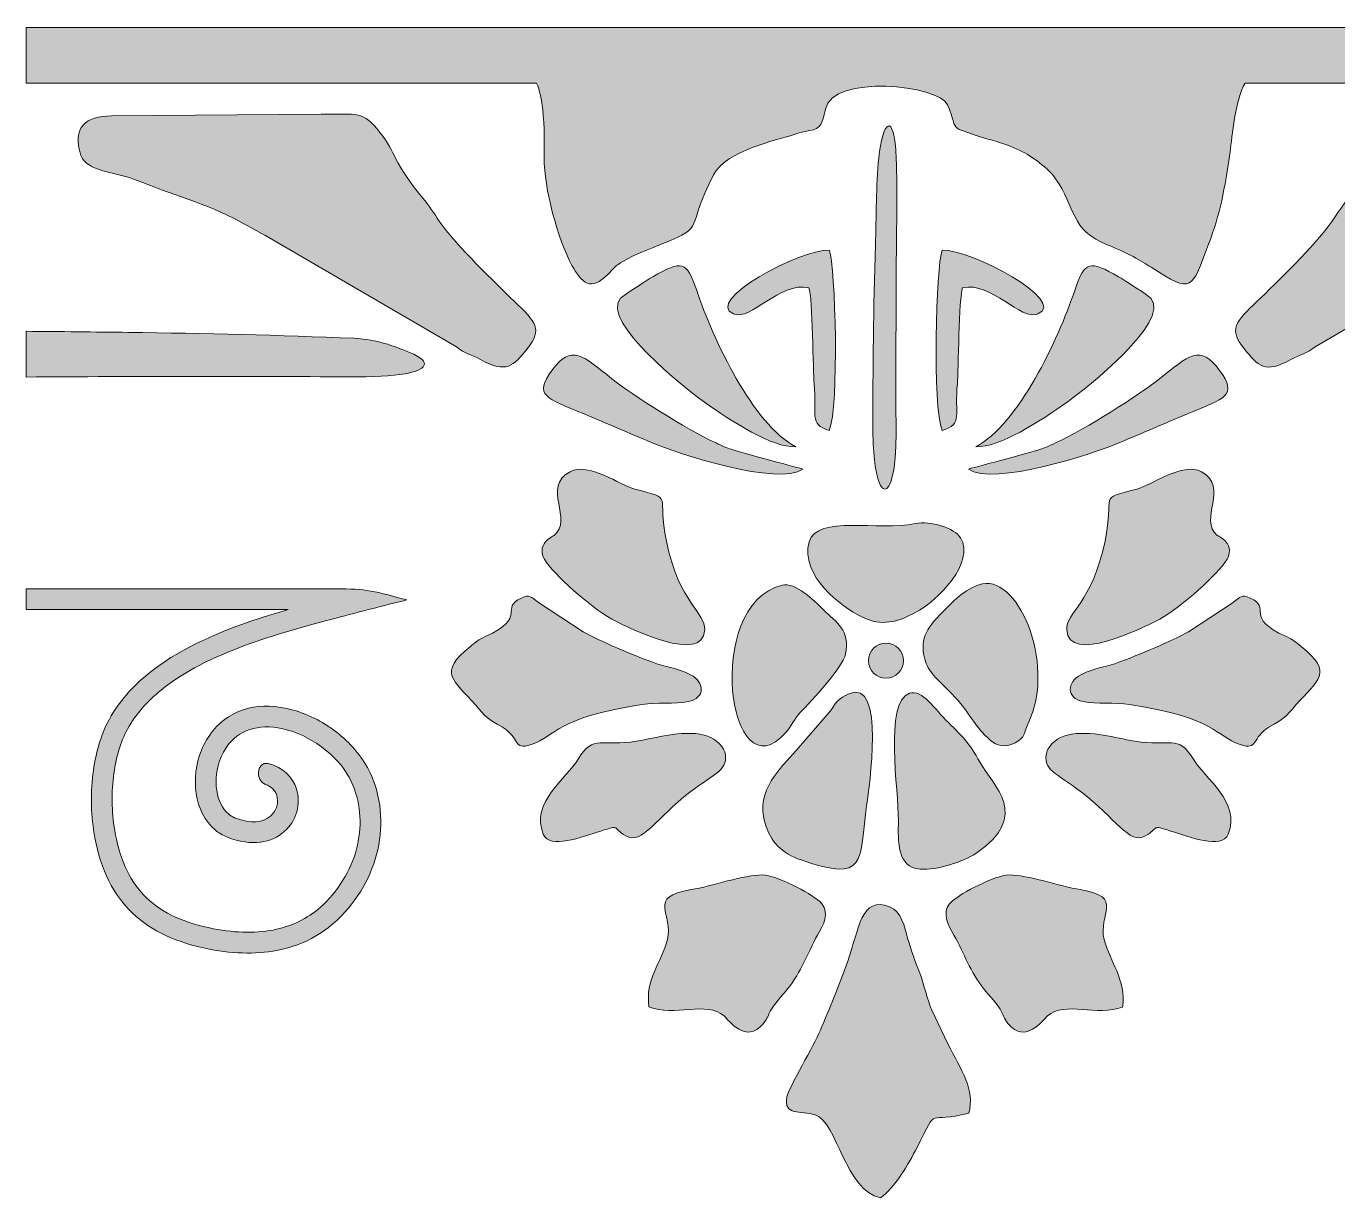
# Model space of a CAD drawing. Header units: inches. Extents: x -199 to 794, y -76 to 917.
# Drawn here: x -198.9 to 91.9, y 657.4 to 917.3 of the extents above; entities that cross this region are included whole.
import ezdxf

# ---------------------------------------------------------------- set-up
doc = ezdxf.new("R2010")
doc.units = ezdxf.units.IN
doc.header["$MEASUREMENT"] = 0
doc.layers.add('图层 1', color=7, linetype='Continuous')

# ---------------------------------------------------------------- blocks, each defined once
blk = doc.blocks.new('block 2')
at = {"layer": '图层 1', "true_color": 0xffffff}
h = blk.add_hatch(color=7, dxfattribs=at)
h.dxf.hatch_style = 2
edge = h.paths.add_edge_path()
edge.add_spline(control_points=[(-84.36, 898.83), (-83.93, 895.09), (-84, 891.04), (-84.04, 888.08), (-84.1, 881.56), (-81.01, 869.96), (-77.87, 864.27), (-75.67, 860.31), (-73.74, 858.39), (-69.85, 862.32), (-68.91, 863.27), (-68.08, 864.33), (-66.62, 865.15), (-63.33, 867.01), (-61.19, 867.67), (-57.52, 869.18), (-47.92, 873.14), (-52.96, 871.93), (-46.47, 884.37), (-43.62, 889.81), (-32.39, 892.07), (-29.03, 893.18), (-24.5, 894.69), (-23.21, 893.66), (-22.23, 896.63), (-22.04, 897.23), (-21.86, 897.98), (-21.67, 898.95), (-20.13, 906.67), (3.44, 904.38), (5.42, 899.85), (6.38, 897.67), (6.53, 896.49), (6.82, 895.72), (7.23, 894.59), (7.92, 894.33), (11.78, 893.08), (16.49, 891.55), (17.31, 891.68), (21.54, 889.72), (24.02, 888.56), (27.81, 885.69), (29.21, 883.72), (33.94, 877.06), (32.45, 872.15), (41.02, 868.74), (45.34, 867.03), (48.26, 865.31), (50.54, 863.85), (59.87, 857.86), (59.46, 858.89), (63.29, 869), (65.82, 875.69), (66.89, 881.14), (68.04, 889.47), (68.53, 892.96), (69.16, 900.77), (71.36, 904.72), (71.36, 904.72), (662.5, 904.72), (662.5, 904.72), (673.09, 904.72), (685.95, 900.08), (695.09, 894.9), (697.76, 893.38), (700.26, 891.64), (702.51, 889.6), (707.87, 884.72), (717.96, 882.78), (720.87, 891.93), (722.32, 896.54), (722.12, 905.51), (722.05, 910.69), (722.04, 912.26), (721.83, 913.84), (721.16, 914.95), (719.74, 917.32), (714.3, 917.03), (711.93, 917.03), (711.93, 917.03), (-198.87, 917.03), (-198.87, 917.03), (-198.87, 917.03), (-198.87, 904.72), (-198.87, 904.72), (-198.87, 904.72), (-85.7, 904.72), (-85.7, 904.72), (-85.03, 903.04), (-84.62, 900.99), (-84.36, 898.83)], knot_values=[0, 0, 0, 0, 1, 1, 1, 2, 2, 2, 3, 3, 3, 4, 4, 4, 5, 5, 5, 6, 6, 6, 7, 7, 7, 8, 8, 8, 9, 9, 9, 10, 10, 10, 11, 11, 11, 12, 12, 12, 13, 13, 13, 14, 14, 14, 15, 15, 15, 16, 16, 16, 17, 17, 17, 18, 18, 18, 19, 19, 19, 20, 20, 20, 21, 21, 21, 22, 22, 22, 23, 23, 23, 24, 24, 24, 25, 25, 25, 26, 26, 26, 27, 27, 27, 28, 28, 28, 29, 29, 29, 30, 30, 30, 30], degree=3, periodic=1)
h = blk.add_hatch(color=7, dxfattribs=at)
h.dxf.hatch_style = 2
edge = h.paths.add_edge_path()
edge.add_spline(control_points=[(-106.85, 873.47), (-108.04, 875.14), (-109.13, 876.94), (-110.23, 878.28), (-118.01, 887.73), (-116.68, 889.01), (-120.44, 893.77), (-124.27, 898.6), (-125.26, 897.79), (-133.51, 897.79), (-133.51, 897.79), (-179.97, 897.43), (-179.97, 897.43), (-185.63, 897.43), (-188.84, 894.91), (-186.73, 888.66), (-185.51, 885.05), (-178.83, 884.96), (-175.06, 883.42), (-166.48, 879.9), (-159.43, 878.24), (-151.27, 873.86), (-149.46, 872.88), (-147.64, 871.76), (-145.94, 870.99), (-145.94, 870.99), (-103.5, 846.19), (-103.5, 846.19), (-101.42, 844.55), (-100.59, 844.69), (-98.12, 843.36), (-92.3, 840.24), (-90.94, 841.87), (-87.75, 845.84), (-84.34, 850.09), (-85.74, 851.64), (-90.65, 856.31), (-94.81, 860.25), (-103.57, 868.88), (-106.85, 873.47)], knot_values=[0, 0, 0, 0, 1, 1, 1, 2, 2, 2, 3, 3, 3, 4, 4, 4, 5, 5, 5, 6, 6, 6, 7, 7, 7, 8, 8, 8, 9, 9, 9, 10, 10, 10, 11, 11, 11, 12, 12, 12, 13, 13, 13, 13], degree=3, periodic=1)
h = blk.add_hatch(color=7, dxfattribs=at)
h.dxf.hatch_style = 2
edge = h.paths.add_edge_path()
edge.add_spline(control_points=[(-5.98, 887.97), (-6.44, 899.06), (-9.05, 896.04), (-9.84, 888.08), (-10.45, 881.92), (-10.4, 874.98), (-10.59, 868.74), (-11.01, 854.97), (-11.19, 841.19), (-11.13, 827.59), (-11.06, 810.55), (-6, 810.14), (-6, 827.09), (-6.09, 839.16), (-6.02, 852.58), (-5.96, 865.57), (-5.92, 872.95), (-5.67, 880.62), (-5.98, 887.97)], knot_values=[0, 0, 0, 0, 1, 1, 1, 2, 2, 2, 3, 3, 3, 4, 4, 4, 5, 5, 5, 6, 6, 6, 6], degree=3, periodic=1)
h = blk.add_hatch(color=7, dxfattribs=at)
h.dxf.hatch_style = 2
edge = h.paths.add_edge_path()
edge.add_spline(control_points=[(116.91, 897.79), (108.65, 897.79), (107.68, 898.6), (103.85, 893.77), (100.07, 889.01), (101.41, 887.73), (93.63, 878.28), (92.53, 876.94), (91.44, 875.14), (90.25, 873.47), (86.96, 868.88), (78.22, 860.25), (74.05, 856.31), (69.12, 851.64), (67.74, 850.08), (71.14, 845.84), (74.34, 841.86), (75.7, 840.24), (81.52, 843.36), (83.99, 844.69), (84.81, 844.55), (86.91, 846.18), (86.91, 846.18), (129.34, 870.99), (129.34, 870.99), (131.03, 871.76), (132.86, 872.87), (134.68, 873.86), (142.83, 878.24), (149.88, 879.9), (158.45, 883.42), (162.22, 884.96), (168.91, 885.05), (170.12, 888.66), (172.24, 894.9), (169.03, 897.43), (163.37, 897.43), (163.37, 897.43), (116.91, 897.79), (116.91, 897.79)], knot_values=[0, 0, 0, 0, 1, 1, 1, 2, 2, 2, 3, 3, 3, 4, 4, 4, 5, 5, 5, 6, 6, 6, 7, 7, 7, 8, 8, 8, 9, 9, 9, 10, 10, 10, 11, 11, 11, 12, 12, 12, 13, 13, 13, 13], degree=3, periodic=1)
h = blk.add_hatch(color=7, dxfattribs=at)
h.dxf.hatch_style = 2
edge = h.paths.add_edge_path()
edge.add_spline(control_points=[(-42.05, 853.49), (-38.23, 851.88), (-31.78, 860.73), (-25.36, 859.31), (-24.47, 857.2), (-24.44, 840.54), (-24.19, 838.05), (-23.49, 831.21), (-25.49, 829.02), (-20.83, 827.65), (-18.58, 832.9), (-19.47, 864.12), (-20.81, 867.62), (-27.22, 867.93), (-48.76, 856.32), (-42.05, 853.49)], knot_values=[0, 0, 0, 0, 1, 1, 1, 2, 2, 2, 3, 3, 3, 4, 4, 4, 5, 5, 5, 5], degree=3, periodic=1)
h = blk.add_hatch(color=7, dxfattribs=at)
h.dxf.hatch_style = 2
edge = h.paths.add_edge_path()
edge.add_spline(control_points=[(4.2, 867.62), (2.86, 864.12), (1.98, 832.9), (4.23, 827.65), (8.89, 829.02), (6.89, 831.21), (7.58, 838.05), (7.84, 840.54), (7.88, 857.2), (8.75, 859.31), (15.17, 860.73), (21.63, 851.88), (25.45, 853.49), (32.15, 856.32), (10.62, 867.93), (4.2, 867.62)], knot_values=[0, 0, 0, 0, 1, 1, 1, 2, 2, 2, 3, 3, 3, 4, 4, 4, 5, 5, 5, 5], degree=3, periodic=1)
h = blk.add_hatch(color=7, dxfattribs=at)
h.dxf.hatch_style = 2
edge = h.paths.add_edge_path()
edge.add_spline(control_points=[(-59.94, 861.75), (-60.85, 861.23), (-66.85, 857.37), (-67.18, 856.94), (-71.3, 851.59), (-53.02, 837.17), (-48.52, 833.95), (-42.52, 829.67), (-33.42, 823.76), (-28.27, 824.05), (-32.96, 826.48), (-37.54, 832.39), (-41.43, 839.16), (-45.19, 845.71), (-48.32, 853.08), (-50.29, 858.92), (-52.43, 865.26), (-53.52, 865.43), (-59.94, 861.75)], knot_values=[0, 0, 0, 0, 1, 1, 1, 2, 2, 2, 3, 3, 3, 4, 4, 4, 5, 5, 5, 6, 6, 6, 6], degree=3, periodic=1)
h = blk.add_hatch(color=7, dxfattribs=at)
h.dxf.hatch_style = 2
edge = h.paths.add_edge_path()
edge.add_spline(control_points=[(11.67, 824.05), (16.82, 823.76), (25.92, 829.67), (31.91, 833.95), (36.42, 837.18), (54.69, 851.6), (50.58, 856.94), (50.26, 857.37), (44.25, 861.23), (43.34, 861.75), (36.91, 865.43), (35.82, 865.26), (33.68, 858.92), (31.71, 853.08), (28.59, 845.71), (24.83, 839.16), (20.94, 832.39), (16.36, 826.48), (11.67, 824.05)], knot_values=[0, 0, 0, 0, 1, 1, 1, 2, 2, 2, 3, 3, 3, 4, 4, 4, 5, 5, 5, 6, 6, 6, 6], degree=3, periodic=1)
h = blk.add_hatch(color=7, dxfattribs=at)
h.dxf.hatch_style = 2
edge = h.paths.add_edge_path()
edge.add_spline(control_points=[(-113.86, 844.95), (-117.68, 846.47), (-120.8, 847.77), (-126.19, 848.1), (-142.59, 848.78), (-159.31, 849.18), (-176.2, 849.4), (-183.75, 849.5), (-191.31, 849.58), (-198.87, 849.65), (-198.87, 849.65), (-198.87, 839.5), (-198.87, 839.5), (-174.5, 839.66), (-150.49, 839.73), (-127.14, 839.53), (-122.05, 839.48), (-117.74, 839.77), (-114.89, 840.24), (-110.45, 840.96), (-108.46, 842.81), (-113.86, 844.95)], knot_values=[0, 0, 0, 0, 1, 1, 1, 2, 2, 2, 3, 3, 3, 4, 4, 4, 5, 5, 5, 6, 6, 6, 7, 7, 7, 7], degree=3, periodic=1)
h = blk.add_hatch(color=7, dxfattribs=at)
h.dxf.hatch_style = 2
edge = h.paths.add_edge_path()
edge.add_spline(control_points=[(-26.65, 819.06), (-26.84, 819.18), (-40.12, 822.67), (-42.58, 823.47), (-43.48, 823.77), (-44.62, 824.25), (-45.93, 824.87), (-52.82, 828.15), (-64.26, 835.3), (-69.02, 839.11), (-75.4, 844.19), (-78.01, 846.96), (-82.33, 840.96), (-86.35, 835.37), (-83.73, 834.88), (-75.19, 831.32), (-69.9, 829.12), (-65.24, 827.09), (-60.22, 824.96), (-54.6, 822.59), (-31.98, 815.14), (-26.65, 819.06)], knot_values=[0, 0, 0, 0, 1, 1, 1, 2, 2, 2, 3, 3, 3, 4, 4, 4, 5, 5, 5, 6, 6, 6, 7, 7, 7, 7], degree=3, periodic=1)
h = blk.add_hatch(color=7, dxfattribs=at)
h.dxf.hatch_style = 2
edge = h.paths.add_edge_path()
edge.add_spline(control_points=[(58.59, 831.33), (67.12, 834.88), (69.74, 835.37), (65.73, 840.96), (61.41, 846.96), (58.79, 844.19), (52.42, 839.11), (47.65, 835.3), (36.21, 828.15), (29.32, 824.87), (28.02, 824.25), (26.88, 823.77), (25.98, 823.47), (23.51, 822.67), (10.22, 819.18), (10.04, 819.07), (15.38, 815.14), (38, 822.59), (43.62, 824.96), (48.64, 827.09), (53.29, 829.12), (58.59, 831.33)], knot_values=[0, 0, 0, 0, 1, 1, 1, 2, 2, 2, 3, 3, 3, 4, 4, 4, 5, 5, 5, 6, 6, 6, 7, 7, 7, 7], degree=3, periodic=1)
h = blk.add_hatch(color=7, dxfattribs=at)
h.dxf.hatch_style = 2
edge = h.paths.add_edge_path()
edge.add_spline(control_points=[(-83.52, 798.38), (-80.75, 794.61), (-72.75, 787.58), (-68.16, 785.32), (-65.07, 783.81), (-48.84, 775.67), (-48.44, 783.39), (-48.23, 787.37), (-54.05, 789.12), (-56.94, 803.1), (-59.15, 813.83), (-54.97, 812.26), (-63.95, 814.63), (-67.2, 815.49), (-74.2, 820.7), (-78.3, 818.49), (-84.68, 815.06), (-77.46, 807.89), (-81.82, 804.35), (-81.82, 804.35), (-86.49, 802.4), (-83.52, 798.38)], knot_values=[0, 0, 0, 0, 1, 1, 1, 2, 2, 2, 3, 3, 3, 4, 4, 4, 5, 5, 5, 6, 6, 6, 7, 7, 7, 7], degree=3, periodic=1)
h = blk.add_hatch(color=7, dxfattribs=at)
h.dxf.hatch_style = 2
edge = h.paths.add_edge_path()
edge.add_spline(control_points=[(51.55, 785.32), (56.14, 787.58), (64.14, 794.62), (66.92, 798.38), (69.89, 802.4), (65.22, 804.35), (65.22, 804.35), (60.86, 807.89), (68.07, 815.06), (61.7, 818.49), (57.58, 820.71), (50.61, 815.49), (47.35, 814.64), (38.36, 812.27), (42.56, 813.83), (40.33, 803.1), (37.45, 789.12), (31.63, 787.37), (31.84, 783.4), (32.24, 775.67), (48.47, 783.81), (51.55, 785.32)], knot_values=[0, 0, 0, 0, 1, 1, 1, 2, 2, 2, 3, 3, 3, 4, 4, 4, 5, 5, 5, 6, 6, 6, 7, 7, 7, 7], degree=3, periodic=1)
h = blk.add_hatch(color=7, dxfattribs=at)
h.dxf.hatch_style = 2
edge = h.paths.add_edge_path()
edge.add_spline(control_points=[(-25.27, 802.92), (-27.4, 795.58), (-18.08, 788.42), (-13.63, 786.28), (-9.05, 784.09), (-5.72, 785.18), (-1.83, 787.21), (3.33, 789.91), (11.59, 798.42), (8.29, 803.83), (6.96, 806), (1.51, 807.68), (-1.69, 807.01), (-9.96, 805.27), (-23.49, 809.02), (-25.27, 802.92)], knot_values=[0, 0, 0, 0, 1, 1, 1, 2, 2, 2, 3, 3, 3, 4, 4, 4, 5, 5, 5, 5], degree=3, periodic=1)
h = blk.add_hatch(color=7, dxfattribs=at)
h.dxf.hatch_style = 2
edge = h.paths.add_edge_path()
edge.add_spline(control_points=[(-30.46, 760.62), (-29.2, 762.05), (-28.58, 763.66), (-27.25, 765.07), (-24.85, 767.58), (-17.78, 775.15), (-17.23, 778), (-16.2, 783.49), (-19.05, 784.85), (-22.27, 788.02), (-24.09, 789.81), (-28.38, 794.09), (-31.28, 793.36), (-49, 788.84), (-43.08, 746.21), (-30.46, 760.62)], knot_values=[0, 0, 0, 0, 1, 1, 1, 2, 2, 2, 3, 3, 3, 4, 4, 4, 5, 5, 5, 5], degree=3, periodic=1)
h = blk.add_hatch(color=7, dxfattribs=at)
h.dxf.hatch_style = 2
edge = h.paths.add_edge_path()
edge.add_spline(control_points=[(23.44, 763.03), (29.49, 776.1), (20.78, 796.53), (12.34, 793.41), (8.3, 791.92), (6.01, 789.02), (3.65, 786.64), (1.02, 784), (-1.21, 781.07), (0.69, 775.98), (1.68, 773.29), (4, 771.94), (7.73, 767.72), (10.59, 764.48), (11.55, 761.8), (14.84, 758.98), (16.35, 757.67), (18, 757.2), (20.41, 758.38), (22.71, 759.5), (22.26, 760.48), (23.44, 763.03)], knot_values=[0, 0, 0, 0, 1, 1, 1, 2, 2, 2, 3, 3, 3, 4, 4, 4, 5, 5, 5, 6, 6, 6, 7, 7, 7, 7], degree=3, periodic=1)
h = blk.add_hatch(color=7, dxfattribs=at)
h.dxf.hatch_style = 2
edge = h.paths.add_edge_path()
edge.add_spline(control_points=[(-176.41, 761.41), (-175.5, 763.06), (-174.4, 764.6), (-173.17, 766.03), (-171.92, 767.48), (-170.49, 768.82), (-168.96, 770.07), (-158.72, 778.43), (-142.88, 782.65), (-130.16, 786.04), (-124.91, 787.43), (-119.75, 788.77), (-114.48, 790.06), (-123.21, 792.41), (-123.5, 792.51), (-131.94, 792.51), (-131.94, 792.51), (-198.87, 792.51), (-198.87, 792.51), (-198.87, 792.51), (-198.87, 787.9), (-198.87, 787.9), (-198.87, 787.9), (-140.79, 787.9), (-140.79, 787.9), (-151.72, 784.75), (-163.37, 780.57), (-171.86, 773.64), (-173.6, 772.23), (-175.21, 770.7), (-176.64, 769.04), (-178.09, 767.38), (-179.37, 765.57), (-180.43, 763.61), (-182.33, 760.16), (-183.56, 755.89), (-184.1, 751.34), (-184.65, 746.81), (-184.51, 741.95), (-183.64, 737.32), (-182.3, 730.11), (-179.57, 724.64), (-175.32, 720.58), (-171.1, 716.55), (-165.46, 714), (-158.22, 712.59), (-152.53, 711.48), (-147.19, 711.42), (-142.36, 712.5), (-137.61, 713.57), (-133.39, 715.74), (-129.89, 719.09), (-125.19, 723.58), (-122.2, 729.05), (-120.94, 734.64), (-119.63, 740.49), (-120.19, 746.5), (-122.63, 751.73), (-124.12, 754.9), (-126.58, 757.89), (-129.58, 760.33), (-132.53, 762.73), (-136.06, 764.63), (-139.68, 765.63), (-143.46, 766.68), (-146.78, 766.71), (-149.58, 766.03), (-152.89, 765.21), (-155.49, 763.42), (-157.41, 761.12), (-158.51, 759.79), (-159.37, 758.3), (-160.02, 756.73), (-161.27, 753.65), (-161.65, 750.24), (-161.19, 747.13), (-160.7, 743.89), (-159.29, 740.96), (-156.96, 739.03), (-156.21, 738.39), (-155.34, 737.87), (-154.39, 737.48), (-148.76, 735.19), (-144.39, 736.26), (-141.66, 738.67), (-140.29, 739.88), (-139.35, 741.43), (-138.88, 743.08), (-138.42, 744.74), (-138.43, 746.51), (-138.95, 748.14), (-139.77, 750.73), (-141.85, 752.94), (-145.26, 753.76), (-147.78, 754.38), (-148.17, 749.95), (-145.85, 749.13), (-144.48, 748.66), (-143.66, 747.75), (-143.33, 746.74), (-143.1, 745.98), (-143.1, 745.13), (-143.32, 744.32), (-143.55, 743.49), (-144.03, 742.72), (-144.71, 742.11), (-146.25, 740.75), (-148.92, 740.24), (-152.66, 741.75), (-153.16, 741.96), (-153.62, 742.24), (-154.03, 742.58), (-155.44, 743.74), (-156.3, 745.64), (-156.63, 747.8), (-156.96, 750.12), (-156.68, 752.68), (-155.74, 755), (-155.28, 756.14), (-154.65, 757.23), (-153.86, 758.18), (-152.54, 759.77), (-150.74, 761), (-148.49, 761.55), (-146.4, 762.06), (-143.88, 762.02), (-140.9, 761.2), (-137.9, 760.36), (-134.97, 758.78), (-132.49, 756.76), (-130, 754.74), (-127.98, 752.31), (-126.8, 749.79), (-124.79, 745.48), (-124.33, 740.52), (-125.43, 735.66), (-126.5, 730.91), (-129.05, 726.26), (-133.06, 722.43), (-135.95, 719.67), (-139.43, 717.88), (-143.37, 717), (-147.53, 716.06), (-152.25, 716.13), (-157.34, 717.12), (-163.71, 718.36), (-168.6, 720.53), (-172.15, 723.92), (-175.67, 727.28), (-177.95, 731.94), (-179.12, 738.17), (-179.89, 742.33), (-180.02, 746.71), (-179.54, 750.8), (-179.06, 754.8), (-177.99, 758.5), (-176.41, 761.41)], knot_values=[0, 0, 0, 0, 1, 1, 1, 2, 2, 2, 3, 3, 3, 4, 4, 4, 5, 5, 5, 6, 6, 6, 7, 7, 7, 8, 8, 8, 9, 9, 9, 10, 10, 10, 11, 11, 11, 12, 12, 12, 13, 13, 13, 14, 14, 14, 15, 15, 15, 16, 16, 16, 17, 17, 17, 18, 18, 18, 19, 19, 19, 20, 20, 20, 21, 21, 21, 22, 22, 22, 23, 23, 23, 24, 24, 24, 25, 25, 25, 26, 26, 26, 27, 27, 27, 28, 28, 28, 29, 29, 29, 30, 30, 30, 31, 31, 31, 32, 32, 32, 33, 33, 33, 34, 34, 34, 35, 35, 35, 36, 36, 36, 37, 37, 37, 38, 38, 38, 39, 39, 39, 40, 40, 40, 41, 41, 41, 42, 42, 42, 43, 43, 43, 44, 44, 44, 45, 45, 45, 46, 46, 46, 47, 47, 47, 48, 48, 48, 49, 49, 49, 50, 50, 50, 51, 51, 51, 52, 52, 52, 52], degree=3, periodic=1)
h = blk.add_hatch(color=7, dxfattribs=at)
h.dxf.hatch_style = 2
edge = h.paths.add_edge_path()
edge.add_spline(control_points=[(-52.11, 767.49), (-48.19, 768.27), (-48.46, 771.9), (-51.57, 773.47), (-54.78, 775.08), (-57.11, 775.14), (-60.18, 776.3), (-64.33, 777.87), (-71.67, 780.89), (-75.42, 782.98), (-75.42, 782.98), (-85.31, 789.49), (-85.31, 789.49), (-87.02, 790.76), (-87.17, 791.33), (-89.08, 790.48), (-94.13, 788.23), (-87.45, 786.27), (-97.13, 781.93), (-98.64, 781.25), (-99.19, 780.7), (-100.39, 779.75), (-107.8, 773.92), (-104.04, 772.17), (-99.26, 766.76), (-96.91, 764.08), (-96.74, 763.75), (-93.29, 761.8), (-89.42, 759.61), (-90.98, 756.55), (-86.93, 757.97), (-81.02, 760.03), (-81.77, 763.82), (-62.37, 766.88), (-58.98, 767.42), (-55.16, 766.88), (-52.11, 767.49)], knot_values=[0, 0, 0, 0, 1, 1, 1, 2, 2, 2, 3, 3, 3, 4, 4, 4, 5, 5, 5, 6, 6, 6, 7, 7, 7, 8, 8, 8, 9, 9, 9, 10, 10, 10, 11, 11, 11, 12, 12, 12, 12], degree=3, periodic=1)
h = blk.add_hatch(color=7, dxfattribs=at)
h.dxf.hatch_style = 2
edge = h.paths.add_edge_path()
edge.add_spline(control_points=[(83.78, 779.75), (82.59, 780.69), (82.03, 781.25), (80.52, 781.93), (70.85, 786.27), (77.54, 788.23), (72.48, 790.48), (70.55, 791.33), (70.41, 790.76), (68.71, 789.49), (68.71, 789.49), (58.81, 782.98), (58.81, 782.98), (55.08, 780.89), (47.72, 777.87), (43.58, 776.3), (40.51, 775.14), (38.17, 775.08), (34.97, 773.47), (31.86, 771.9), (31.59, 768.27), (35.5, 767.49), (38.56, 766.88), (42.36, 767.42), (45.78, 766.88), (65.17, 763.82), (64.41, 760.03), (70.32, 757.97), (74.38, 756.55), (72.81, 759.61), (76.67, 761.8), (80.13, 763.75), (80.29, 764.08), (82.66, 766.76), (87.44, 772.17), (91.19, 773.92), (83.78, 779.75)], knot_values=[0, 0, 0, 0, 1, 1, 1, 2, 2, 2, 3, 3, 3, 4, 4, 4, 5, 5, 5, 6, 6, 6, 7, 7, 7, 8, 8, 8, 9, 9, 9, 10, 10, 10, 11, 11, 11, 12, 12, 12, 12], degree=3, periodic=1)
h = blk.add_hatch(color=7, dxfattribs=at)
h.dxf.hatch_style = 2
edge = h.paths.add_edge_path()
edge.add_spline(control_points=[(-8.27, 772.69), (-6.12, 772.69), (-4.37, 774.43), (-4.37, 776.58), (-4.37, 778.73), (-6.12, 780.48), (-8.27, 780.48), (-10.41, 780.48), (-12.15, 778.73), (-12.15, 776.58), (-12.15, 774.43), (-10.41, 772.69), (-8.27, 772.69)], knot_values=[0, 0, 0, 0, 1, 1, 1, 2, 2, 2, 3, 3, 3, 4, 4, 4, 4], degree=3, periodic=1)
h = blk.add_hatch(color=7, dxfattribs=at)
h.dxf.hatch_style = 2
edge = h.paths.add_edge_path()
edge.add_spline(control_points=[(-27.07, 732.37), (-12.38, 727.33), (-14.19, 731.74), (-12.49, 744.91), (-12.08, 748.02), (-8.25, 772.97), (-16.45, 769.22), (-18.78, 768.16), (-19.17, 767.52), (-20.53, 765.45), (-20.53, 765.45), (-28.13, 756.66), (-28.13, 756.66), (-31.55, 752.86), (-37.2, 747.76), (-35.13, 740.72), (-33.84, 736.37), (-31.38, 733.86), (-27.07, 732.37)], knot_values=[0, 0, 0, 0, 1, 1, 1, 2, 2, 2, 3, 3, 3, 4, 4, 4, 5, 5, 5, 6, 6, 6, 6], degree=3, periodic=1)
h = blk.add_hatch(color=7, dxfattribs=at)
h.dxf.hatch_style = 2
edge = h.paths.add_edge_path()
edge.add_spline(control_points=[(-0.68, 730.34), (3.09, 730.02), (9.01, 732.03), (11.65, 733.8), (24.1, 742.15), (15.43, 748.95), (12.6, 754.01), (10.15, 758.4), (8.81, 759.69), (5.58, 762.84), (2.65, 765.7), (-0.16, 770.32), (-3.04, 769.35), (-8.77, 767.42), (-5.4, 747.47), (-5.49, 741.24), (-5.56, 736.37), (-5.84, 730.78), (-0.68, 730.34)], knot_values=[0, 0, 0, 0, 1, 1, 1, 2, 2, 2, 3, 3, 3, 4, 4, 4, 5, 5, 5, 6, 6, 6, 6], degree=3, periodic=1)
h = blk.add_hatch(color=7, dxfattribs=at)
h.dxf.hatch_style = 2
edge = h.paths.add_edge_path()
edge.add_spline(control_points=[(-44.01, 756.33), (-44.5, 758.04), (-46.6, 759.63), (-48.53, 760.09), (-51.09, 760.71), (-54.06, 760.47), (-56.48, 760.07), (-59.03, 759.65), (-61.14, 759.13), (-63.56, 758.71), (-71.09, 757.42), (-73.21, 760.37), (-76.5, 754.73), (-78.92, 750.59), (-87.19, 745.13), (-84.22, 738.1), (-82.79, 734.7), (-75.77, 737.42), (-71.47, 738.8), (-67.04, 740.23), (-68.97, 739.53), (-65.92, 737.72), (-62.3, 735.58), (-59.18, 741.78), (-51.71, 747.42), (-46.05, 751.69), (-42.93, 752.46), (-44.01, 756.33)], knot_values=[0, 0, 0, 0, 1, 1, 1, 2, 2, 2, 3, 3, 3, 4, 4, 4, 5, 5, 5, 6, 6, 6, 7, 7, 7, 8, 8, 8, 9, 9, 9, 9], degree=3, periodic=1)
h = blk.add_hatch(color=7, dxfattribs=at)
h.dxf.hatch_style = 2
edge = h.paths.add_edge_path()
edge.add_spline(control_points=[(46.96, 758.71), (44.54, 759.13), (42.43, 759.65), (39.88, 760.07), (37.45, 760.47), (34.47, 760.71), (31.92, 760.09), (30, 759.63), (27.89, 758.04), (27.42, 756.33), (26.33, 752.46), (29.44, 751.69), (35.1, 747.42), (42.58, 741.78), (45.7, 735.58), (49.31, 737.72), (52.35, 739.53), (50.44, 740.23), (54.86, 738.8), (59.16, 737.42), (66.17, 734.7), (67.63, 738.1), (70.59, 745.13), (62.32, 750.59), (59.9, 754.73), (56.61, 760.37), (54.48, 757.42), (46.96, 758.71)], knot_values=[0, 0, 0, 0, 1, 1, 1, 2, 2, 2, 3, 3, 3, 4, 4, 4, 5, 5, 5, 6, 6, 6, 7, 7, 7, 8, 8, 8, 9, 9, 9, 9], degree=3, periodic=1)
h = blk.add_hatch(color=7, dxfattribs=at)
h.dxf.hatch_style = 2
edge = h.paths.add_edge_path()
edge.add_spline(control_points=[(-22.96, 716.49), (-21.4, 719.06), (-21.05, 721.56), (-23.02, 723.25), (-25.12, 725.03), (-32.48, 729.03), (-35.67, 729.06), (-39.66, 729.1), (-46.97, 726.51), (-51.44, 725.8), (-61.44, 724.23), (-55.27, 720.31), (-56.72, 714.71), (-58.03, 709.64), (-61.68, 705.85), (-60.81, 699.76), (-55.19, 697.54), (-48.06, 701.21), (-44.14, 697.77), (-43.08, 696.84), (-39.39, 691.38), (-35.39, 696.11), (-34.44, 697.24), (-34.48, 697.93), (-33.65, 699.29), (-32.54, 701.1), (-30.7, 702.86), (-29.52, 704.45), (-26.58, 708.4), (-25.51, 712.26), (-22.96, 716.49)], knot_values=[0, 0, 0, 0, 1, 1, 1, 2, 2, 2, 3, 3, 3, 4, 4, 4, 5, 5, 5, 6, 6, 6, 7, 7, 7, 8, 8, 8, 9, 9, 9, 10, 10, 10, 10], degree=3, periodic=1)
h = blk.add_hatch(color=7, dxfattribs=at)
h.dxf.hatch_style = 2
edge = h.paths.add_edge_path()
edge.add_spline(control_points=[(34.83, 725.8), (30.37, 726.51), (23.05, 729.1), (19.07, 729.06), (15.88, 729.03), (8.51, 725.03), (6.42, 723.25), (4.44, 721.56), (4.8, 719.06), (6.36, 716.49), (8.91, 712.26), (9.98, 708.4), (12.91, 704.45), (14.09, 702.86), (15.94, 701.1), (17.05, 699.29), (17.89, 697.93), (17.84, 697.24), (18.79, 696.11), (22.77, 691.37), (26.49, 696.84), (27.54, 697.77), (31.46, 701.21), (38.59, 697.54), (44.2, 699.75), (45.08, 705.84), (41.42, 709.64), (40.12, 714.71), (38.68, 720.31), (44.82, 724.22), (34.83, 725.8)], knot_values=[0, 0, 0, 0, 1, 1, 1, 2, 2, 2, 3, 3, 3, 4, 4, 4, 5, 5, 5, 6, 6, 6, 7, 7, 7, 8, 8, 8, 9, 9, 9, 10, 10, 10, 10], degree=3, periodic=1)
h = blk.add_hatch(color=7, dxfattribs=at)
h.dxf.hatch_style = 2
edge = h.paths.add_edge_path()
edge.add_spline(control_points=[(1.95, 699.04), (0.92, 701.27), (0.22, 704.74), (-0.76, 707.27), (-1.71, 709.74), (-2.66, 712.3), (-3.44, 714.98), (-4.17, 717.5), (-4.78, 720.95), (-7.45, 721.98), (-13.8, 724.42), (-14.17, 717.24), (-16.77, 709.74), (-18.67, 704.28), (-20.71, 699.63), (-22.83, 694.48), (-24.04, 691.55), (-29.83, 681.79), (-30.2, 679.82), (-31.05, 675.48), (-27.1, 676.86), (-23.96, 675.84), (-18.95, 674.23), (-17.38, 659), (-9.44, 657.44), (-6.42, 659.55), (-3.2, 664.91), (-1.36, 668.61), (3.54, 678.46), (0.67, 673.54), (10.13, 676.24), (11.51, 681.46), (8.52, 685.6), (5.46, 691.62), (5.46, 691.62), (1.95, 699.04), (1.95, 699.04)], knot_values=[0, 0, 0, 0, 1, 1, 1, 2, 2, 2, 3, 3, 3, 4, 4, 4, 5, 5, 5, 6, 6, 6, 7, 7, 7, 8, 8, 8, 9, 9, 9, 10, 10, 10, 11, 11, 11, 12, 12, 12, 12], degree=3, periodic=1)
at = {"layer": '图层 1', "lineweight": 0}
for points, knots in [([(-84.36, 898.83), (-83.93, 895.09), (-84, 891.04), (-84.04, 888.08), (-84.1, 881.56), (-81.01, 869.96), (-77.87, 864.27), (-75.67, 860.31), (-73.74, 858.39), (-69.85, 862.32), (-68.91, 863.27), (-68.08, 864.33), (-66.62, 865.15), (-63.33, 867.01), (-61.19, 867.67), (-57.52, 869.18), (-47.92, 873.14), (-52.96, 871.93), (-46.47, 884.37), (-43.62, 889.81), (-32.39, 892.07), (-29.03, 893.18), (-24.5, 894.69), (-23.21, 893.66), (-22.23, 896.63), (-22.04, 897.23), (-21.86, 897.98), (-21.67, 898.95), (-20.13, 906.67), (3.44, 904.38), (5.42, 899.85), (6.38, 897.67), (6.53, 896.49), (6.82, 895.72), (7.23, 894.59), (7.92, 894.33), (11.78, 893.08), (16.49, 891.55), (17.31, 891.68), (21.54, 889.72), (24.02, 888.56), (27.81, 885.69), (29.21, 883.72), (33.94, 877.06), (32.45, 872.15), (41.02, 868.74), (45.34, 867.03), (48.26, 865.31), (50.54, 863.85), (59.87, 857.86), (59.46, 858.89), (63.29, 869), (65.82, 875.69), (66.89, 881.14), (68.04, 889.47), (68.53, 892.96), (69.16, 900.77), (71.36, 904.72), (71.36, 904.72), (662.5, 904.72), (662.5, 904.72), (673.09, 904.72), (685.95, 900.08), (695.09, 894.9), (697.76, 893.38), (700.26, 891.64), (702.51, 889.6), (707.87, 884.72), (717.96, 882.78), (720.87, 891.93), (722.32, 896.54), (722.12, 905.51), (722.05, 910.69), (722.04, 912.26), (721.83, 913.84), (721.16, 914.95), (719.74, 917.32), (714.3, 917.03), (711.93, 917.03), (711.93, 917.03), (-198.87, 917.03), (-198.87, 917.03), (-198.87, 917.03), (-198.87, 904.72), (-198.87, 904.72), (-198.87, 904.72), (-85.7, 904.72), (-85.7, 904.72), (-85.03, 903.04), (-84.62, 900.99), (-84.36, 898.83)], [0, 0, 0, 0, 1, 1, 1, 2, 2, 2, 3, 3, 3, 4, 4, 4, 5, 5, 5, 6, 6, 6, 7, 7, 7, 8, 8, 8, 9, 9, 9, 10, 10, 10, 11, 11, 11, 12, 12, 12, 13, 13, 13, 14, 14, 14, 15, 15, 15, 16, 16, 16, 17, 17, 17, 18, 18, 18, 19, 19, 19, 20, 20, 20, 21, 21, 21, 22, 22, 22, 23, 23, 23, 24, 24, 24, 25, 25, 25, 26, 26, 26, 27, 27, 27, 28, 28, 28, 29, 29, 29, 30, 30, 30, 30]), ([(-106.85, 873.47), (-108.04, 875.14), (-109.13, 876.94), (-110.23, 878.28), (-118.01, 887.73), (-116.68, 889.01), (-120.44, 893.77), (-124.27, 898.6), (-125.26, 897.79), (-133.51, 897.79), (-133.51, 897.79), (-179.97, 897.43), (-179.97, 897.43), (-185.63, 897.43), (-188.84, 894.91), (-186.73, 888.66), (-185.51, 885.05), (-178.83, 884.96), (-175.06, 883.42), (-166.48, 879.9), (-159.43, 878.24), (-151.27, 873.86), (-149.46, 872.88), (-147.64, 871.76), (-145.94, 870.99), (-145.94, 870.99), (-103.5, 846.19), (-103.5, 846.19), (-101.42, 844.55), (-100.59, 844.69), (-98.12, 843.36), (-92.3, 840.24), (-90.94, 841.87), (-87.75, 845.84), (-84.34, 850.09), (-85.74, 851.64), (-90.65, 856.31), (-94.81, 860.25), (-103.57, 868.88), (-106.85, 873.47)], [0, 0, 0, 0, 1, 1, 1, 2, 2, 2, 3, 3, 3, 4, 4, 4, 5, 5, 5, 6, 6, 6, 7, 7, 7, 8, 8, 8, 9, 9, 9, 10, 10, 10, 11, 11, 11, 12, 12, 12, 13, 13, 13, 13]), ([(-5.98, 887.97), (-6.44, 899.06), (-9.05, 896.04), (-9.84, 888.08), (-10.45, 881.92), (-10.4, 874.98), (-10.59, 868.74), (-11.01, 854.97), (-11.19, 841.19), (-11.13, 827.59), (-11.06, 810.55), (-6, 810.14), (-6, 827.09), (-6.09, 839.16), (-6.02, 852.58), (-5.96, 865.57), (-5.92, 872.95), (-5.67, 880.62), (-5.98, 887.97)], [0, 0, 0, 0, 1, 1, 1, 2, 2, 2, 3, 3, 3, 4, 4, 4, 5, 5, 5, 6, 6, 6, 6]), ([(116.91, 897.79), (108.65, 897.79), (107.68, 898.6), (103.85, 893.77), (100.07, 889.01), (101.41, 887.73), (93.63, 878.28), (92.53, 876.94), (91.44, 875.14), (90.25, 873.47), (86.96, 868.88), (78.22, 860.25), (74.05, 856.31), (69.12, 851.64), (67.74, 850.08), (71.14, 845.84), (74.34, 841.86), (75.7, 840.24), (81.52, 843.36), (83.99, 844.69), (84.81, 844.55), (86.91, 846.18), (86.91, 846.18), (129.34, 870.99), (129.34, 870.99), (131.03, 871.76), (132.86, 872.87), (134.68, 873.86), (142.83, 878.24), (149.88, 879.9), (158.45, 883.42), (162.22, 884.96), (168.91, 885.05), (170.12, 888.66), (172.24, 894.9), (169.03, 897.43), (163.37, 897.43), (163.37, 897.43), (116.91, 897.79), (116.91, 897.79)], [0, 0, 0, 0, 1, 1, 1, 2, 2, 2, 3, 3, 3, 4, 4, 4, 5, 5, 5, 6, 6, 6, 7, 7, 7, 8, 8, 8, 9, 9, 9, 10, 10, 10, 11, 11, 11, 12, 12, 12, 13, 13, 13, 13]), ([(-42.05, 853.49), (-38.23, 851.88), (-31.78, 860.73), (-25.36, 859.31), (-24.47, 857.2), (-24.44, 840.54), (-24.19, 838.05), (-23.49, 831.21), (-25.49, 829.02), (-20.83, 827.65), (-18.58, 832.9), (-19.47, 864.12), (-20.81, 867.62), (-27.22, 867.93), (-48.76, 856.32), (-42.05, 853.49)], [0, 0, 0, 0, 1, 1, 1, 2, 2, 2, 3, 3, 3, 4, 4, 4, 5, 5, 5, 5]), ([(4.2, 867.62), (2.86, 864.12), (1.98, 832.9), (4.23, 827.65), (8.89, 829.02), (6.89, 831.21), (7.58, 838.05), (7.84, 840.54), (7.88, 857.2), (8.75, 859.31), (15.17, 860.73), (21.63, 851.88), (25.45, 853.49), (32.15, 856.32), (10.62, 867.93), (4.2, 867.62)], [0, 0, 0, 0, 1, 1, 1, 2, 2, 2, 3, 3, 3, 4, 4, 4, 5, 5, 5, 5]), ([(-59.94, 861.75), (-60.85, 861.23), (-66.85, 857.37), (-67.18, 856.94), (-71.3, 851.59), (-53.02, 837.17), (-48.52, 833.95), (-42.52, 829.67), (-33.42, 823.76), (-28.27, 824.05), (-32.96, 826.48), (-37.54, 832.39), (-41.43, 839.16), (-45.19, 845.71), (-48.32, 853.08), (-50.29, 858.92), (-52.43, 865.26), (-53.52, 865.43), (-59.94, 861.75)], [0, 0, 0, 0, 1, 1, 1, 2, 2, 2, 3, 3, 3, 4, 4, 4, 5, 5, 5, 6, 6, 6, 6]), ([(11.67, 824.05), (16.82, 823.76), (25.92, 829.67), (31.91, 833.95), (36.42, 837.18), (54.69, 851.6), (50.58, 856.94), (50.26, 857.37), (44.25, 861.23), (43.34, 861.75), (36.91, 865.43), (35.82, 865.26), (33.68, 858.92), (31.71, 853.08), (28.59, 845.71), (24.83, 839.16), (20.94, 832.39), (16.36, 826.48), (11.67, 824.05)], [0, 0, 0, 0, 1, 1, 1, 2, 2, 2, 3, 3, 3, 4, 4, 4, 5, 5, 5, 6, 6, 6, 6]), ([(-113.86, 844.95), (-117.68, 846.47), (-120.8, 847.77), (-126.19, 848.1), (-142.59, 848.78), (-159.31, 849.18), (-176.2, 849.4), (-183.75, 849.5), (-191.31, 849.58), (-198.87, 849.65), (-198.87, 849.65), (-198.87, 839.5), (-198.87, 839.5), (-174.5, 839.66), (-150.49, 839.73), (-127.14, 839.53), (-122.05, 839.48), (-117.74, 839.77), (-114.89, 840.24), (-110.45, 840.96), (-108.46, 842.81), (-113.86, 844.95)], [0, 0, 0, 0, 1, 1, 1, 2, 2, 2, 3, 3, 3, 4, 4, 4, 5, 5, 5, 6, 6, 6, 7, 7, 7, 7]), ([(-26.65, 819.06), (-26.84, 819.18), (-40.12, 822.67), (-42.58, 823.47), (-43.48, 823.77), (-44.62, 824.25), (-45.93, 824.87), (-52.82, 828.15), (-64.26, 835.3), (-69.02, 839.11), (-75.4, 844.19), (-78.01, 846.96), (-82.33, 840.96), (-86.35, 835.37), (-83.73, 834.88), (-75.19, 831.32), (-69.9, 829.12), (-65.24, 827.09), (-60.22, 824.96), (-54.6, 822.59), (-31.98, 815.14), (-26.65, 819.06)], [0, 0, 0, 0, 1, 1, 1, 2, 2, 2, 3, 3, 3, 4, 4, 4, 5, 5, 5, 6, 6, 6, 7, 7, 7, 7]), ([(58.59, 831.33), (67.12, 834.88), (69.74, 835.37), (65.73, 840.96), (61.41, 846.96), (58.79, 844.19), (52.42, 839.11), (47.65, 835.3), (36.21, 828.15), (29.32, 824.87), (28.02, 824.25), (26.88, 823.77), (25.98, 823.47), (23.51, 822.67), (10.22, 819.18), (10.04, 819.07), (15.38, 815.14), (38, 822.59), (43.62, 824.96), (48.64, 827.09), (53.29, 829.12), (58.59, 831.33)], [0, 0, 0, 0, 1, 1, 1, 2, 2, 2, 3, 3, 3, 4, 4, 4, 5, 5, 5, 6, 6, 6, 7, 7, 7, 7]), ([(-83.52, 798.38), (-80.75, 794.61), (-72.75, 787.58), (-68.16, 785.32), (-65.07, 783.81), (-48.84, 775.67), (-48.44, 783.39), (-48.23, 787.37), (-54.05, 789.12), (-56.94, 803.1), (-59.15, 813.83), (-54.97, 812.26), (-63.95, 814.63), (-67.2, 815.49), (-74.2, 820.7), (-78.3, 818.49), (-84.68, 815.06), (-77.46, 807.89), (-81.82, 804.35), (-81.82, 804.35), (-86.49, 802.4), (-83.52, 798.38)], [0, 0, 0, 0, 1, 1, 1, 2, 2, 2, 3, 3, 3, 4, 4, 4, 5, 5, 5, 6, 6, 6, 7, 7, 7, 7]), ([(51.55, 785.32), (56.14, 787.58), (64.14, 794.62), (66.92, 798.38), (69.89, 802.4), (65.22, 804.35), (65.22, 804.35), (60.86, 807.89), (68.07, 815.06), (61.7, 818.49), (57.58, 820.71), (50.61, 815.49), (47.35, 814.64), (38.36, 812.27), (42.56, 813.83), (40.33, 803.1), (37.45, 789.12), (31.63, 787.37), (31.84, 783.4), (32.24, 775.67), (48.47, 783.81), (51.55, 785.32)], [0, 0, 0, 0, 1, 1, 1, 2, 2, 2, 3, 3, 3, 4, 4, 4, 5, 5, 5, 6, 6, 6, 7, 7, 7, 7]), ([(-25.27, 802.92), (-27.4, 795.58), (-18.08, 788.42), (-13.63, 786.28), (-9.05, 784.09), (-5.72, 785.18), (-1.83, 787.21), (3.33, 789.91), (11.59, 798.42), (8.29, 803.83), (6.96, 806), (1.51, 807.68), (-1.69, 807.01), (-9.96, 805.27), (-23.49, 809.02), (-25.27, 802.92)], [0, 0, 0, 0, 1, 1, 1, 2, 2, 2, 3, 3, 3, 4, 4, 4, 5, 5, 5, 5]), ([(-30.46, 760.62), (-29.2, 762.05), (-28.58, 763.66), (-27.25, 765.07), (-24.85, 767.58), (-17.78, 775.15), (-17.23, 778), (-16.2, 783.49), (-19.05, 784.85), (-22.27, 788.02), (-24.09, 789.81), (-28.38, 794.09), (-31.28, 793.36), (-49, 788.84), (-43.08, 746.21), (-30.46, 760.62)], [0, 0, 0, 0, 1, 1, 1, 2, 2, 2, 3, 3, 3, 4, 4, 4, 5, 5, 5, 5]), ([(23.44, 763.03), (29.49, 776.1), (20.78, 796.53), (12.34, 793.41), (8.3, 791.92), (6.01, 789.02), (3.65, 786.64), (1.02, 784), (-1.21, 781.07), (0.69, 775.98), (1.68, 773.29), (4, 771.94), (7.73, 767.72), (10.59, 764.48), (11.55, 761.8), (14.84, 758.98), (16.35, 757.67), (18, 757.2), (20.41, 758.38), (22.71, 759.5), (22.26, 760.48), (23.44, 763.03)], [0, 0, 0, 0, 1, 1, 1, 2, 2, 2, 3, 3, 3, 4, 4, 4, 5, 5, 5, 6, 6, 6, 7, 7, 7, 7]), ([(-176.41, 761.41), (-175.5, 763.06), (-174.4, 764.6), (-173.17, 766.03), (-171.92, 767.48), (-170.49, 768.82), (-168.96, 770.07), (-158.72, 778.43), (-142.88, 782.65), (-130.16, 786.04), (-124.91, 787.43), (-119.75, 788.77), (-114.48, 790.06), (-123.21, 792.41), (-123.5, 792.51), (-131.94, 792.51), (-131.94, 792.51), (-198.87, 792.51), (-198.87, 792.51), (-198.87, 792.51), (-198.87, 787.9), (-198.87, 787.9), (-198.87, 787.9), (-140.79, 787.9), (-140.79, 787.9), (-151.72, 784.75), (-163.37, 780.57), (-171.86, 773.64), (-173.6, 772.23), (-175.21, 770.7), (-176.64, 769.04), (-178.09, 767.38), (-179.37, 765.57), (-180.43, 763.61), (-182.33, 760.16), (-183.56, 755.89), (-184.1, 751.34), (-184.65, 746.81), (-184.51, 741.95), (-183.64, 737.32), (-182.3, 730.11), (-179.57, 724.64), (-175.32, 720.58), (-171.1, 716.55), (-165.46, 714), (-158.22, 712.59), (-152.53, 711.48), (-147.19, 711.42), (-142.36, 712.5), (-137.61, 713.57), (-133.39, 715.74), (-129.89, 719.09), (-125.19, 723.58), (-122.2, 729.05), (-120.94, 734.64), (-119.63, 740.49), (-120.19, 746.5), (-122.63, 751.73), (-124.12, 754.9), (-126.58, 757.89), (-129.58, 760.33), (-132.53, 762.73), (-136.06, 764.63), (-139.68, 765.63), (-143.46, 766.68), (-146.78, 766.71), (-149.58, 766.03), (-152.89, 765.21), (-155.49, 763.42), (-157.41, 761.12), (-158.51, 759.79), (-159.37, 758.3), (-160.02, 756.73), (-161.27, 753.65), (-161.65, 750.24), (-161.19, 747.13), (-160.7, 743.89), (-159.29, 740.96), (-156.96, 739.03), (-156.21, 738.39), (-155.34, 737.87), (-154.39, 737.48), (-148.76, 735.19), (-144.39, 736.26), (-141.66, 738.67), (-140.29, 739.88), (-139.35, 741.43), (-138.88, 743.08), (-138.42, 744.74), (-138.43, 746.51), (-138.95, 748.14), (-139.77, 750.73), (-141.85, 752.94), (-145.26, 753.76), (-147.78, 754.38), (-148.17, 749.95), (-145.85, 749.13), (-144.48, 748.66), (-143.66, 747.75), (-143.33, 746.74), (-143.1, 745.98), (-143.1, 745.13), (-143.32, 744.32), (-143.55, 743.49), (-144.03, 742.72), (-144.71, 742.11), (-146.25, 740.75), (-148.92, 740.24), (-152.66, 741.75), (-153.16, 741.96), (-153.62, 742.24), (-154.03, 742.58), (-155.44, 743.74), (-156.3, 745.64), (-156.63, 747.8), (-156.96, 750.12), (-156.68, 752.68), (-155.74, 755), (-155.28, 756.14), (-154.65, 757.23), (-153.86, 758.18), (-152.54, 759.77), (-150.74, 761), (-148.49, 761.55), (-146.4, 762.06), (-143.88, 762.02), (-140.9, 761.2), (-137.9, 760.36), (-134.97, 758.78), (-132.49, 756.76), (-130, 754.74), (-127.98, 752.31), (-126.8, 749.79), (-124.79, 745.48), (-124.33, 740.52), (-125.43, 735.66), (-126.5, 730.91), (-129.05, 726.26), (-133.06, 722.43), (-135.95, 719.67), (-139.43, 717.88), (-143.37, 717), (-147.53, 716.06), (-152.25, 716.13), (-157.34, 717.12), (-163.71, 718.36), (-168.6, 720.53), (-172.15, 723.92), (-175.67, 727.28), (-177.95, 731.94), (-179.12, 738.17), (-179.89, 742.33), (-180.02, 746.71), (-179.54, 750.8), (-179.06, 754.8), (-177.99, 758.5), (-176.41, 761.41)], [0, 0, 0, 0, 1, 1, 1, 2, 2, 2, 3, 3, 3, 4, 4, 4, 5, 5, 5, 6, 6, 6, 7, 7, 7, 8, 8, 8, 9, 9, 9, 10, 10, 10, 11, 11, 11, 12, 12, 12, 13, 13, 13, 14, 14, 14, 15, 15, 15, 16, 16, 16, 17, 17, 17, 18, 18, 18, 19, 19, 19, 20, 20, 20, 21, 21, 21, 22, 22, 22, 23, 23, 23, 24, 24, 24, 25, 25, 25, 26, 26, 26, 27, 27, 27, 28, 28, 28, 29, 29, 29, 30, 30, 30, 31, 31, 31, 32, 32, 32, 33, 33, 33, 34, 34, 34, 35, 35, 35, 36, 36, 36, 37, 37, 37, 38, 38, 38, 39, 39, 39, 40, 40, 40, 41, 41, 41, 42, 42, 42, 43, 43, 43, 44, 44, 44, 45, 45, 45, 46, 46, 46, 47, 47, 47, 48, 48, 48, 49, 49, 49, 50, 50, 50, 51, 51, 51, 52, 52, 52, 52]), ([(-52.11, 767.49), (-48.19, 768.27), (-48.46, 771.9), (-51.57, 773.47), (-54.78, 775.08), (-57.11, 775.14), (-60.18, 776.3), (-64.33, 777.87), (-71.67, 780.89), (-75.42, 782.98), (-75.42, 782.98), (-85.31, 789.49), (-85.31, 789.49), (-87.02, 790.76), (-87.17, 791.33), (-89.08, 790.48), (-94.13, 788.23), (-87.45, 786.27), (-97.13, 781.93), (-98.64, 781.25), (-99.19, 780.7), (-100.39, 779.75), (-107.8, 773.92), (-104.04, 772.17), (-99.26, 766.76), (-96.91, 764.08), (-96.74, 763.75), (-93.29, 761.8), (-89.42, 759.61), (-90.98, 756.55), (-86.93, 757.97), (-81.02, 760.03), (-81.77, 763.82), (-62.37, 766.88), (-58.98, 767.42), (-55.16, 766.88), (-52.11, 767.49)], [0, 0, 0, 0, 1, 1, 1, 2, 2, 2, 3, 3, 3, 4, 4, 4, 5, 5, 5, 6, 6, 6, 7, 7, 7, 8, 8, 8, 9, 9, 9, 10, 10, 10, 11, 11, 11, 12, 12, 12, 12]), ([(83.78, 779.75), (82.59, 780.69), (82.03, 781.25), (80.52, 781.93), (70.85, 786.27), (77.54, 788.23), (72.48, 790.48), (70.55, 791.33), (70.41, 790.76), (68.71, 789.49), (68.71, 789.49), (58.81, 782.98), (58.81, 782.98), (55.08, 780.89), (47.72, 777.87), (43.58, 776.3), (40.51, 775.14), (38.17, 775.08), (34.97, 773.47), (31.86, 771.9), (31.59, 768.27), (35.5, 767.49), (38.56, 766.88), (42.36, 767.42), (45.78, 766.88), (65.17, 763.82), (64.41, 760.03), (70.32, 757.97), (74.38, 756.55), (72.81, 759.61), (76.67, 761.8), (80.13, 763.75), (80.29, 764.08), (82.66, 766.76), (87.44, 772.17), (91.19, 773.92), (83.78, 779.75)], [0, 0, 0, 0, 1, 1, 1, 2, 2, 2, 3, 3, 3, 4, 4, 4, 5, 5, 5, 6, 6, 6, 7, 7, 7, 8, 8, 8, 9, 9, 9, 10, 10, 10, 11, 11, 11, 12, 12, 12, 12]), ([(-8.27, 772.69), (-6.12, 772.69), (-4.37, 774.43), (-4.37, 776.58), (-4.37, 778.73), (-6.12, 780.48), (-8.27, 780.48), (-10.41, 780.48), (-12.15, 778.73), (-12.15, 776.58), (-12.15, 774.43), (-10.41, 772.69), (-8.27, 772.69)], [0, 0, 0, 0, 1, 1, 1, 2, 2, 2, 3, 3, 3, 4, 4, 4, 4]), ([(-27.07, 732.37), (-12.38, 727.33), (-14.19, 731.74), (-12.49, 744.91), (-12.08, 748.02), (-8.25, 772.97), (-16.45, 769.22), (-18.78, 768.16), (-19.17, 767.52), (-20.53, 765.45), (-20.53, 765.45), (-28.13, 756.66), (-28.13, 756.66), (-31.55, 752.86), (-37.2, 747.76), (-35.13, 740.72), (-33.84, 736.37), (-31.38, 733.86), (-27.07, 732.37)], [0, 0, 0, 0, 1, 1, 1, 2, 2, 2, 3, 3, 3, 4, 4, 4, 5, 5, 5, 6, 6, 6, 6]), ([(-0.68, 730.34), (3.09, 730.02), (9.01, 732.03), (11.65, 733.8), (24.1, 742.15), (15.43, 748.95), (12.6, 754.01), (10.15, 758.4), (8.81, 759.69), (5.58, 762.84), (2.65, 765.7), (-0.16, 770.32), (-3.04, 769.35), (-8.77, 767.42), (-5.4, 747.47), (-5.49, 741.24), (-5.56, 736.37), (-5.84, 730.78), (-0.68, 730.34)], [0, 0, 0, 0, 1, 1, 1, 2, 2, 2, 3, 3, 3, 4, 4, 4, 5, 5, 5, 6, 6, 6, 6]), ([(-44.01, 756.33), (-44.5, 758.04), (-46.6, 759.63), (-48.53, 760.09), (-51.09, 760.71), (-54.06, 760.47), (-56.48, 760.07), (-59.03, 759.65), (-61.14, 759.13), (-63.56, 758.71), (-71.09, 757.42), (-73.21, 760.37), (-76.5, 754.73), (-78.92, 750.59), (-87.19, 745.13), (-84.22, 738.1), (-82.79, 734.7), (-75.77, 737.42), (-71.47, 738.8), (-67.04, 740.23), (-68.97, 739.53), (-65.92, 737.72), (-62.3, 735.58), (-59.18, 741.78), (-51.71, 747.42), (-46.05, 751.69), (-42.93, 752.46), (-44.01, 756.33)], [0, 0, 0, 0, 1, 1, 1, 2, 2, 2, 3, 3, 3, 4, 4, 4, 5, 5, 5, 6, 6, 6, 7, 7, 7, 8, 8, 8, 9, 9, 9, 9]), ([(46.96, 758.71), (44.54, 759.13), (42.43, 759.65), (39.88, 760.07), (37.45, 760.47), (34.47, 760.71), (31.92, 760.09), (30, 759.63), (27.89, 758.04), (27.42, 756.33), (26.33, 752.46), (29.44, 751.69), (35.1, 747.42), (42.58, 741.78), (45.7, 735.58), (49.31, 737.72), (52.35, 739.53), (50.44, 740.23), (54.86, 738.8), (59.16, 737.42), (66.17, 734.7), (67.63, 738.1), (70.59, 745.13), (62.32, 750.59), (59.9, 754.73), (56.61, 760.37), (54.48, 757.42), (46.96, 758.71)], [0, 0, 0, 0, 1, 1, 1, 2, 2, 2, 3, 3, 3, 4, 4, 4, 5, 5, 5, 6, 6, 6, 7, 7, 7, 8, 8, 8, 9, 9, 9, 9]), ([(-22.96, 716.49), (-21.4, 719.06), (-21.05, 721.56), (-23.02, 723.25), (-25.12, 725.03), (-32.48, 729.03), (-35.67, 729.06), (-39.66, 729.1), (-46.97, 726.51), (-51.44, 725.8), (-61.44, 724.23), (-55.27, 720.31), (-56.72, 714.71), (-58.03, 709.64), (-61.68, 705.85), (-60.81, 699.76), (-55.19, 697.54), (-48.06, 701.21), (-44.14, 697.77), (-43.08, 696.84), (-39.39, 691.38), (-35.39, 696.11), (-34.44, 697.24), (-34.48, 697.93), (-33.65, 699.29), (-32.54, 701.1), (-30.7, 702.86), (-29.52, 704.45), (-26.58, 708.4), (-25.51, 712.26), (-22.96, 716.49)], [0, 0, 0, 0, 1, 1, 1, 2, 2, 2, 3, 3, 3, 4, 4, 4, 5, 5, 5, 6, 6, 6, 7, 7, 7, 8, 8, 8, 9, 9, 9, 10, 10, 10, 10]), ([(34.83, 725.8), (30.37, 726.51), (23.05, 729.1), (19.07, 729.06), (15.88, 729.03), (8.51, 725.03), (6.42, 723.25), (4.44, 721.56), (4.8, 719.06), (6.36, 716.49), (8.91, 712.26), (9.98, 708.4), (12.91, 704.45), (14.09, 702.86), (15.94, 701.1), (17.05, 699.29), (17.89, 697.93), (17.84, 697.24), (18.79, 696.11), (22.77, 691.37), (26.49, 696.84), (27.54, 697.77), (31.46, 701.21), (38.59, 697.54), (44.2, 699.75), (45.08, 705.84), (41.42, 709.64), (40.12, 714.71), (38.68, 720.31), (44.82, 724.22), (34.83, 725.8)], [0, 0, 0, 0, 1, 1, 1, 2, 2, 2, 3, 3, 3, 4, 4, 4, 5, 5, 5, 6, 6, 6, 7, 7, 7, 8, 8, 8, 9, 9, 9, 10, 10, 10, 10]), ([(1.95, 699.04), (0.92, 701.27), (0.22, 704.74), (-0.76, 707.27), (-1.71, 709.74), (-2.66, 712.3), (-3.44, 714.98), (-4.17, 717.5), (-4.78, 720.95), (-7.45, 721.98), (-13.8, 724.42), (-14.17, 717.24), (-16.77, 709.74), (-18.67, 704.28), (-20.71, 699.63), (-22.83, 694.48), (-24.04, 691.55), (-29.83, 681.79), (-30.2, 679.82), (-31.05, 675.48), (-27.1, 676.86), (-23.96, 675.84), (-18.95, 674.23), (-17.38, 659), (-9.44, 657.44), (-6.42, 659.55), (-3.2, 664.91), (-1.36, 668.61), (3.54, 678.46), (0.67, 673.54), (10.13, 676.24), (11.51, 681.46), (8.52, 685.6), (5.46, 691.62), (5.46, 691.62), (1.95, 699.04), (1.95, 699.04)], [0, 0, 0, 0, 1, 1, 1, 2, 2, 2, 3, 3, 3, 4, 4, 4, 5, 5, 5, 6, 6, 6, 7, 7, 7, 8, 8, 8, 9, 9, 9, 10, 10, 10, 11, 11, 11, 12, 12, 12, 12])]:
    blk.add_open_spline(points, degree=3, knots=knots, dxfattribs=at)

msp = doc.modelspace()

# ---------------------------------------------------------------- block references
at = {"layer": '图层 1'}
msp.add_blockref('block 2', (0, 0), dxfattribs=at)

doc.saveas('drawing.dxf')
